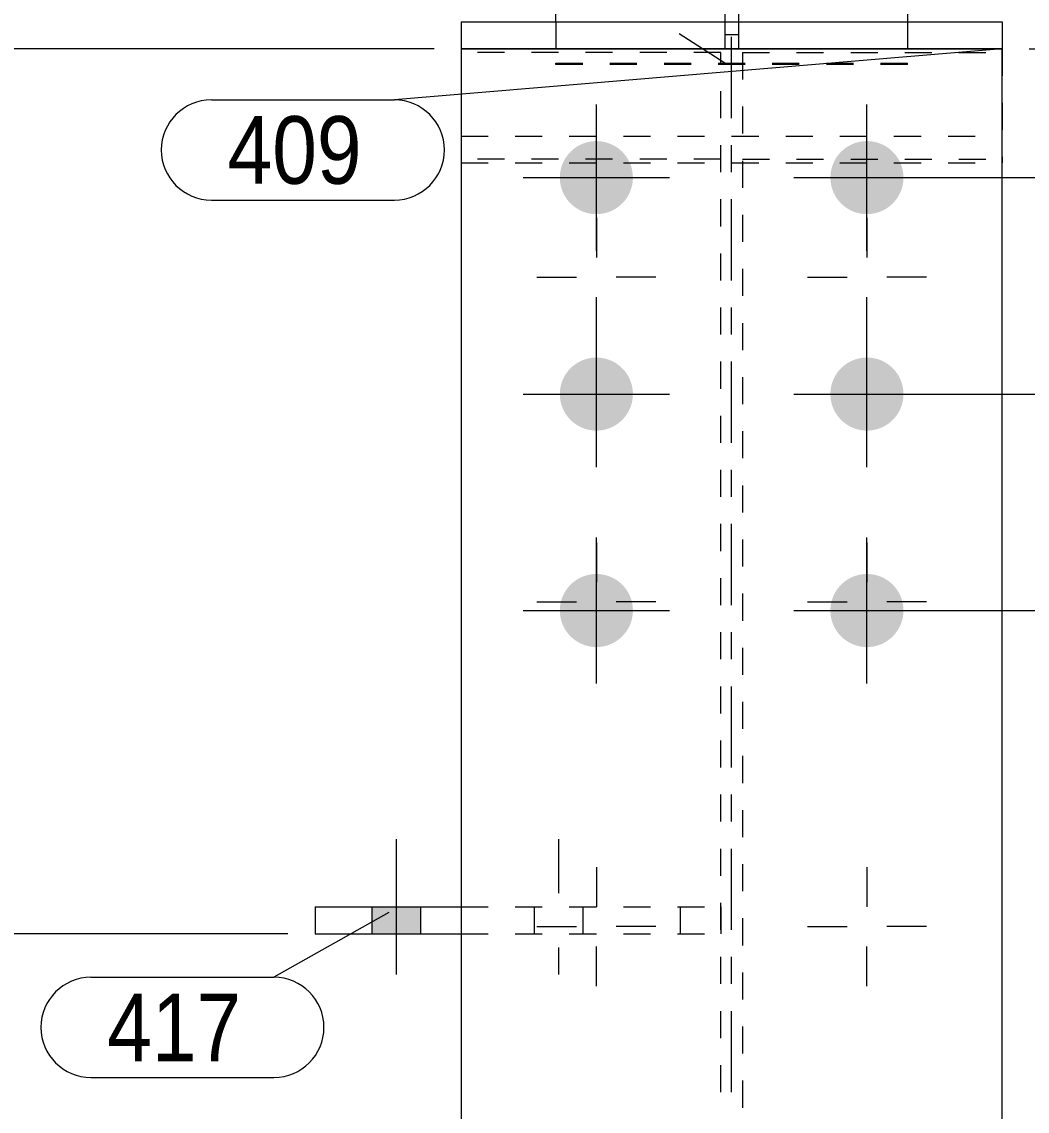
# Model space of a CAD drawing. Header units: millimetres. Extents: x 2 to 579, y 1 to 405.
# Drawn here: x 55.38 to 92.54, y 273.99 to 314.26 of the extents above; entities that cross this region are included whole.
import ezdxf

# ---------------------------------------------------------------- set-up
doc = ezdxf.new("R2010")
doc.units = ezdxf.units.MM
for name, pattern in [('XKITLINE00', [0]), ('XKITLINE01', [4, 1, -1, 1, -1]), ('XKITLINE02', [4, 2, -2]), ('XKITLINE03', [6, 3, -1, 1, -1])]:
    doc.linetypes.add(name, pattern=pattern)
for name, color, linetype, lineweight in [('Bolt', 3, 'Continuous', 0), ('Dimensions', 7, 'Continuous', 0), ('Part', 2, 'Continuous', 0), ('PartMark', 7, 'Continuous', 0)]:
    doc.layers.add(name, color=color, linetype=linetype, lineweight=lineweight)
doc.styles.add('ARIAL', font='ARIAL.TTF')

# ---------------------------------------------------------------- blocks, each defined once
blk = doc.blocks.new('*A17')
at = {"layer": 'Bolt', "color": 3, "linetype": 'XKITLINE00', "lineweight": 0}
for p, q in [((76.615, 307.016), (76.615, 305.551)), ((86.615, 307.016), (86.615, 305.551)), ((74.415, 304.816), (75.88, 304.816)), ((78.815, 304.816), (77.35, 304.816)), ((84.415, 304.816), (85.88, 304.816)), ((88.815, 304.816), (87.35, 304.816)), ((76.615, 302.616), (76.615, 304.081)), ((86.615, 302.616), (86.615, 304.081)), ((76.615, 295.016), (76.615, 293.551)), ((86.615, 295.016), (86.615, 293.551)), ((74.415, 292.816), (75.88, 292.816)), ((78.815, 292.816), (77.35, 292.816)), ((84.415, 292.816), (85.88, 292.816)), ((88.815, 292.816), (87.35, 292.816)), ((76.615, 290.616), (76.615, 292.081)), ((86.615, 290.616), (86.615, 292.081)), ((76.615, 283.016), (76.615, 281.551)), ((86.615, 283.016), (86.615, 281.551)), ((74.415, 280.816), (75.88, 280.816)), ((78.815, 280.816), (77.35, 280.816)), ((84.415, 280.816), (85.88, 280.816)), ((88.815, 280.816), (87.35, 280.816)), ((76.615, 278.616), (76.615, 280.081)), ((86.615, 278.616), (86.615, 280.081))]:
    blk.add_line(p, q, dxfattribs=at)
blk = doc.blocks.new('*A18')
at = {"layer": 'Bolt'}
for points in [[(75.265, 308.532), (75.267, 308.565), (75.269, 308.598), (75.271, 308.631), (75.275, 308.664), (75.28, 308.697), (75.285, 308.73), (75.291, 308.762), (75.298, 308.795), (75.305, 308.827), (75.314, 308.859), (75.323, 308.891), (75.333, 308.923), (75.344, 308.954), (75.355, 308.985), (75.368, 309.016), (75.381, 309.046), (75.395, 309.076), (75.409, 309.106), (75.424, 309.136), (75.44, 309.165), (75.457, 309.193), (75.474, 309.221), (75.492, 309.249), (75.511, 309.276), (75.531, 309.303), (75.551, 309.33), (75.571, 309.356), (75.593, 309.381), (75.615, 309.406), (75.637, 309.43), (75.66, 309.454), (75.684, 309.477), (75.708, 309.499), (75.733, 309.521), (75.759, 309.543), (75.784, 309.563), (75.811, 309.583), (75.838, 309.603), (75.865, 309.622), (75.893, 309.64), (75.921, 309.657), (75.95, 309.674), (75.979, 309.69), (76.008, 309.705), (76.038, 309.72), (76.068, 309.733), (76.098, 309.746), (76.129, 309.759), (76.16, 309.77), (76.191, 309.781), (76.223, 309.791), (76.255, 309.8), (76.287, 309.809), (76.319, 309.816), (76.352, 309.823), (76.384, 309.829), (76.417, 309.835), (76.45, 309.839), (76.483, 309.843), (76.516, 309.845), (76.549, 309.847), (76.582, 309.849), (76.615, 309.849), (76.648, 309.849), (76.681, 309.847), (76.714, 309.845), (76.747, 309.843), (76.78, 309.839), (76.813, 309.835), (76.846, 309.829), (76.878, 309.823), (76.911, 309.816), (76.943, 309.809), (76.975, 309.8), (77.007, 309.791), (77.038, 309.781), (77.07, 309.77), (77.101, 309.759), (77.132, 309.746), (77.162, 309.733), (77.192, 309.72), (77.222, 309.705), (77.251, 309.69), (77.28, 309.674), (77.309, 309.657), (77.337, 309.64), (77.365, 309.622), (77.392, 309.603), (77.419, 309.583), (77.446, 309.563), (77.471, 309.543), (77.497, 309.521), (77.522, 309.499), (77.546, 309.477), (77.57, 309.454), (77.593, 309.43), (77.615, 309.406), (77.637, 309.381), (77.659, 309.356), (77.679, 309.33), (77.699, 309.303), (77.719, 309.276), (77.737, 309.249), (77.756, 309.221), (77.773, 309.193), (77.79, 309.165), (77.806, 309.136), (77.821, 309.106), (77.835, 309.076), (77.849, 309.046), (77.862, 309.016), (77.875, 308.985), (77.886, 308.954), (77.897, 308.923), (77.907, 308.891), (77.916, 308.859), (77.925, 308.827), (77.932, 308.795), (77.939, 308.762), (77.945, 308.73), (77.95, 308.697), (77.955, 308.664), (77.958, 308.631), (77.961, 308.598), (77.963, 308.565), (77.965, 308.532), (77.965, 308.499), (77.965, 308.466), (77.963, 308.433), (77.961, 308.4), (77.958, 308.367), (77.955, 308.334), (77.95, 308.301), (77.945, 308.268), (77.939, 308.236), (77.932, 308.203), (77.925, 308.171), (77.916, 308.139), (77.907, 308.107), (77.897, 308.076), (77.886, 308.044), (77.875, 308.013), (77.862, 307.982), (77.849, 307.952), (77.835, 307.922), (77.821, 307.892), (77.806, 307.863), (77.79, 307.834), (77.773, 307.805), (77.756, 307.777), (77.737, 307.749), (77.719, 307.722), (77.699, 307.695), (77.679, 307.669), (77.659, 307.643), (77.637, 307.617), (77.615, 307.593), (77.593, 307.568), (77.57, 307.545), (77.546, 307.521), (77.522, 307.499), (77.497, 307.477), (77.471, 307.456), (77.446, 307.435), (77.419, 307.415), (77.392, 307.395), (77.365, 307.377), (77.337, 307.359), (77.309, 307.341), (77.28, 307.325), (77.251, 307.309), (77.222, 307.293), (77.192, 307.279), (77.162, 307.265), (77.132, 307.252), (77.101, 307.24), (77.07, 307.228), (77.038, 307.217), (77.007, 307.207), (76.975, 307.198), (76.943, 307.19), (76.911, 307.182), (76.878, 307.175), (76.846, 307.169), (76.813, 307.164), (76.78, 307.159), (76.747, 307.156), (76.714, 307.153), (76.681, 307.151), (76.648, 307.15), (76.615, 307.149), (76.582, 307.15), (76.549, 307.151), (76.516, 307.153), (76.483, 307.156), (76.45, 307.159), (76.417, 307.164), (76.384, 307.169), (76.352, 307.175), (76.319, 307.182), (76.287, 307.19), (76.255, 307.198), (76.223, 307.207), (76.191, 307.217), (76.16, 307.228), (76.129, 307.24), (76.098, 307.252), (76.068, 307.265), (76.038, 307.279), (76.008, 307.293), (75.979, 307.309), (75.95, 307.325), (75.921, 307.341), (75.893, 307.359), (75.865, 307.377), (75.838, 307.395), (75.811, 307.415), (75.784, 307.435), (75.759, 307.456), (75.733, 307.477), (75.708, 307.499), (75.684, 307.521), (75.66, 307.545), (75.637, 307.568), (75.615, 307.593), (75.593, 307.617), (75.571, 307.643), (75.551, 307.669), (75.531, 307.695), (75.511, 307.722), (75.492, 307.749), (75.474, 307.777), (75.457, 307.805), (75.44, 307.834), (75.424, 307.863), (75.409, 307.892), (75.395, 307.922), (75.381, 307.952), (75.368, 307.982), (75.355, 308.013), (75.344, 308.044), (75.333, 308.076), (75.323, 308.107), (75.314, 308.139), (75.305, 308.171), (75.298, 308.203), (75.291, 308.236), (75.285, 308.268), (75.28, 308.301), (75.275, 308.334), (75.271, 308.367), (75.269, 308.4), (75.267, 308.433), (75.265, 308.466), (75.265, 308.499)], [(85.265, 308.532), (85.267, 308.565), (85.269, 308.598), (85.271, 308.631), (85.275, 308.664), (85.28, 308.697), (85.285, 308.73), (85.291, 308.762), (85.298, 308.795), (85.305, 308.827), (85.314, 308.859), (85.323, 308.891), (85.333, 308.923), (85.344, 308.954), (85.355, 308.985), (85.368, 309.016), (85.381, 309.046), (85.395, 309.076), (85.409, 309.106), (85.424, 309.136), (85.44, 309.165), (85.457, 309.193), (85.474, 309.221), (85.492, 309.249), (85.511, 309.276), (85.531, 309.303), (85.551, 309.33), (85.571, 309.356), (85.593, 309.381), (85.615, 309.406), (85.637, 309.43), (85.66, 309.454), (85.684, 309.477), (85.708, 309.499), (85.733, 309.521), (85.759, 309.543), (85.784, 309.563), (85.811, 309.583), (85.838, 309.603), (85.865, 309.622), (85.893, 309.64), (85.921, 309.657), (85.95, 309.674), (85.979, 309.69), (86.008, 309.705), (86.038, 309.72), (86.068, 309.733), (86.098, 309.746), (86.129, 309.759), (86.16, 309.77), (86.191, 309.781), (86.223, 309.791), (86.255, 309.8), (86.287, 309.809), (86.319, 309.816), (86.352, 309.823), (86.384, 309.829), (86.417, 309.835), (86.45, 309.839), (86.483, 309.843), (86.516, 309.845), (86.549, 309.847), (86.582, 309.849), (86.615, 309.849), (86.648, 309.849), (86.681, 309.847), (86.714, 309.845), (86.747, 309.843), (86.78, 309.839), (86.813, 309.835), (86.846, 309.829), (86.878, 309.823), (86.911, 309.816), (86.943, 309.809), (86.975, 309.8), (87.007, 309.791), (87.038, 309.781), (87.07, 309.77), (87.101, 309.759), (87.132, 309.746), (87.162, 309.733), (87.192, 309.72), (87.222, 309.705), (87.251, 309.69), (87.28, 309.674), (87.309, 309.657), (87.337, 309.64), (87.365, 309.622), (87.392, 309.603), (87.419, 309.583), (87.446, 309.563), (87.471, 309.543), (87.497, 309.521), (87.522, 309.499), (87.546, 309.477), (87.57, 309.454), (87.593, 309.43), (87.615, 309.406), (87.637, 309.381), (87.659, 309.356), (87.679, 309.33), (87.699, 309.303), (87.719, 309.276), (87.737, 309.249), (87.756, 309.221), (87.773, 309.193), (87.79, 309.165), (87.806, 309.136), (87.821, 309.106), (87.835, 309.076), (87.849, 309.046), (87.862, 309.016), (87.875, 308.985), (87.886, 308.954), (87.897, 308.923), (87.907, 308.891), (87.916, 308.859), (87.925, 308.827), (87.932, 308.795), (87.939, 308.762), (87.945, 308.73), (87.95, 308.697), (87.955, 308.664), (87.958, 308.631), (87.961, 308.598), (87.963, 308.565), (87.965, 308.532), (87.965, 308.499), (87.965, 308.466), (87.963, 308.433), (87.961, 308.4), (87.958, 308.367), (87.955, 308.334), (87.95, 308.301), (87.945, 308.268), (87.939, 308.236), (87.932, 308.203), (87.925, 308.171), (87.916, 308.139), (87.907, 308.107), (87.897, 308.076), (87.886, 308.044), (87.875, 308.013), (87.862, 307.982), (87.849, 307.952), (87.835, 307.922), (87.821, 307.892), (87.806, 307.863), (87.79, 307.834), (87.773, 307.805), (87.756, 307.777), (87.737, 307.749), (87.719, 307.722), (87.699, 307.695), (87.679, 307.669), (87.659, 307.643), (87.637, 307.617), (87.615, 307.593), (87.593, 307.568), (87.57, 307.545), (87.546, 307.521), (87.522, 307.499), (87.497, 307.477), (87.471, 307.456), (87.446, 307.435), (87.419, 307.415), (87.392, 307.395), (87.365, 307.377), (87.337, 307.359), (87.309, 307.341), (87.28, 307.325), (87.251, 307.309), (87.222, 307.293), (87.192, 307.279), (87.162, 307.265), (87.132, 307.252), (87.101, 307.24), (87.07, 307.228), (87.038, 307.217), (87.007, 307.207), (86.975, 307.198), (86.943, 307.19), (86.911, 307.182), (86.878, 307.175), (86.846, 307.169), (86.813, 307.164), (86.78, 307.159), (86.747, 307.156), (86.714, 307.153), (86.681, 307.151), (86.648, 307.15), (86.615, 307.149), (86.582, 307.15), (86.549, 307.151), (86.516, 307.153), (86.483, 307.156), (86.45, 307.159), (86.417, 307.164), (86.384, 307.169), (86.352, 307.175), (86.319, 307.182), (86.287, 307.19), (86.255, 307.198), (86.223, 307.207), (86.191, 307.217), (86.16, 307.228), (86.129, 307.24), (86.098, 307.252), (86.068, 307.265), (86.038, 307.279), (86.008, 307.293), (85.979, 307.309), (85.95, 307.325), (85.921, 307.341), (85.893, 307.359), (85.865, 307.377), (85.838, 307.395), (85.811, 307.415), (85.784, 307.435), (85.759, 307.456), (85.733, 307.477), (85.708, 307.499), (85.684, 307.521), (85.66, 307.545), (85.637, 307.568), (85.615, 307.593), (85.593, 307.617), (85.571, 307.643), (85.551, 307.669), (85.531, 307.695), (85.511, 307.722), (85.492, 307.749), (85.474, 307.777), (85.457, 307.805), (85.44, 307.834), (85.424, 307.863), (85.409, 307.892), (85.395, 307.922), (85.381, 307.952), (85.368, 307.982), (85.355, 308.013), (85.344, 308.044), (85.333, 308.076), (85.323, 308.107), (85.314, 308.139), (85.305, 308.171), (85.298, 308.203), (85.291, 308.236), (85.285, 308.268), (85.28, 308.301), (85.275, 308.334), (85.271, 308.367), (85.269, 308.4), (85.267, 308.433), (85.265, 308.466), (85.265, 308.499)], [(75.265, 300.532), (75.267, 300.565), (75.269, 300.598), (75.271, 300.631), (75.275, 300.664), (75.28, 300.697), (75.285, 300.73), (75.291, 300.762), (75.298, 300.795), (75.305, 300.827), (75.314, 300.859), (75.323, 300.891), (75.333, 300.923), (75.344, 300.954), (75.355, 300.985), (75.368, 301.016), (75.381, 301.046), (75.395, 301.076), (75.409, 301.106), (75.424, 301.136), (75.44, 301.165), (75.457, 301.193), (75.474, 301.221), (75.492, 301.249), (75.511, 301.276), (75.531, 301.303), (75.551, 301.33), (75.571, 301.356), (75.593, 301.381), (75.615, 301.406), (75.637, 301.43), (75.66, 301.454), (75.684, 301.477), (75.708, 301.499), (75.733, 301.521), (75.759, 301.543), (75.784, 301.563), (75.811, 301.583), (75.838, 301.603), (75.865, 301.622), (75.893, 301.64), (75.921, 301.657), (75.95, 301.674), (75.979, 301.69), (76.008, 301.705), (76.038, 301.72), (76.068, 301.733), (76.098, 301.746), (76.129, 301.759), (76.16, 301.77), (76.191, 301.781), (76.223, 301.791), (76.255, 301.8), (76.287, 301.809), (76.319, 301.816), (76.352, 301.823), (76.384, 301.829), (76.417, 301.835), (76.45, 301.839), (76.483, 301.843), (76.516, 301.845), (76.549, 301.847), (76.582, 301.849), (76.615, 301.849), (76.648, 301.849), (76.681, 301.847), (76.714, 301.845), (76.747, 301.843), (76.78, 301.839), (76.813, 301.835), (76.846, 301.829), (76.878, 301.823), (76.911, 301.816), (76.943, 301.809), (76.975, 301.8), (77.007, 301.791), (77.038, 301.781), (77.07, 301.77), (77.101, 301.759), (77.132, 301.746), (77.162, 301.733), (77.192, 301.72), (77.222, 301.705), (77.251, 301.69), (77.28, 301.674), (77.309, 301.657), (77.337, 301.64), (77.365, 301.622), (77.392, 301.603), (77.419, 301.583), (77.446, 301.563), (77.471, 301.543), (77.497, 301.521), (77.522, 301.499), (77.546, 301.477), (77.57, 301.454), (77.593, 301.43), (77.615, 301.406), (77.637, 301.381), (77.659, 301.356), (77.679, 301.33), (77.699, 301.303), (77.719, 301.276), (77.737, 301.249), (77.756, 301.221), (77.773, 301.193), (77.79, 301.165), (77.806, 301.136), (77.821, 301.106), (77.835, 301.076), (77.849, 301.046), (77.862, 301.016), (77.875, 300.985), (77.886, 300.954), (77.897, 300.923), (77.907, 300.891), (77.916, 300.859), (77.925, 300.827), (77.932, 300.795), (77.939, 300.762), (77.945, 300.73), (77.95, 300.697), (77.955, 300.664), (77.958, 300.631), (77.961, 300.598), (77.963, 300.565), (77.965, 300.532), (77.965, 300.499), (77.965, 300.466), (77.963, 300.433), (77.961, 300.4), (77.958, 300.367), (77.955, 300.334), (77.95, 300.301), (77.945, 300.268), (77.939, 300.236), (77.932, 300.203), (77.925, 300.171), (77.916, 300.139), (77.907, 300.107), (77.897, 300.076), (77.886, 300.044), (77.875, 300.013), (77.862, 299.982), (77.849, 299.952), (77.835, 299.922), (77.821, 299.892), (77.806, 299.863), (77.79, 299.834), (77.773, 299.805), (77.756, 299.777), (77.737, 299.749), (77.719, 299.722), (77.699, 299.695), (77.679, 299.669), (77.659, 299.643), (77.637, 299.617), (77.615, 299.593), (77.593, 299.568), (77.57, 299.545), (77.546, 299.521), (77.522, 299.499), (77.497, 299.477), (77.471, 299.456), (77.446, 299.435), (77.419, 299.415), (77.392, 299.395), (77.365, 299.377), (77.337, 299.359), (77.309, 299.341), (77.28, 299.325), (77.251, 299.309), (77.222, 299.293), (77.192, 299.279), (77.162, 299.265), (77.132, 299.252), (77.101, 299.24), (77.07, 299.228), (77.038, 299.217), (77.007, 299.207), (76.975, 299.198), (76.943, 299.19), (76.911, 299.182), (76.878, 299.175), (76.846, 299.169), (76.813, 299.164), (76.78, 299.159), (76.747, 299.156), (76.714, 299.153), (76.681, 299.151), (76.648, 299.15), (76.615, 299.149), (76.582, 299.15), (76.549, 299.151), (76.516, 299.153), (76.483, 299.156), (76.45, 299.159), (76.417, 299.164), (76.384, 299.169), (76.352, 299.175), (76.319, 299.182), (76.287, 299.19), (76.255, 299.198), (76.223, 299.207), (76.191, 299.217), (76.16, 299.228), (76.129, 299.24), (76.098, 299.252), (76.068, 299.265), (76.038, 299.279), (76.008, 299.293), (75.979, 299.309), (75.95, 299.325), (75.921, 299.341), (75.893, 299.359), (75.865, 299.377), (75.838, 299.395), (75.811, 299.415), (75.784, 299.435), (75.759, 299.456), (75.733, 299.477), (75.708, 299.499), (75.684, 299.521), (75.66, 299.545), (75.637, 299.568), (75.615, 299.593), (75.593, 299.617), (75.571, 299.643), (75.551, 299.669), (75.531, 299.695), (75.511, 299.722), (75.492, 299.749), (75.474, 299.777), (75.457, 299.805), (75.44, 299.834), (75.424, 299.863), (75.409, 299.892), (75.395, 299.922), (75.381, 299.952), (75.368, 299.982), (75.355, 300.013), (75.344, 300.044), (75.333, 300.076), (75.323, 300.107), (75.314, 300.139), (75.305, 300.171), (75.298, 300.203), (75.291, 300.236), (75.285, 300.268), (75.28, 300.301), (75.275, 300.334), (75.271, 300.367), (75.269, 300.4), (75.267, 300.433), (75.265, 300.466), (75.265, 300.499)], [(85.265, 300.532), (85.267, 300.565), (85.269, 300.598), (85.271, 300.631), (85.275, 300.664), (85.28, 300.697), (85.285, 300.73), (85.291, 300.762), (85.298, 300.795), (85.305, 300.827), (85.314, 300.859), (85.323, 300.891), (85.333, 300.923), (85.344, 300.954), (85.355, 300.985), (85.368, 301.016), (85.381, 301.046), (85.395, 301.076), (85.409, 301.106), (85.424, 301.136), (85.44, 301.165), (85.457, 301.193), (85.474, 301.221), (85.492, 301.249), (85.511, 301.276), (85.531, 301.303), (85.551, 301.33), (85.571, 301.356), (85.593, 301.381), (85.615, 301.406), (85.637, 301.43), (85.66, 301.454), (85.684, 301.477), (85.708, 301.499), (85.733, 301.521), (85.759, 301.543), (85.784, 301.563), (85.811, 301.583), (85.838, 301.603), (85.865, 301.622), (85.893, 301.64), (85.921, 301.657), (85.95, 301.674), (85.979, 301.69), (86.008, 301.705), (86.038, 301.72), (86.068, 301.733), (86.098, 301.746), (86.129, 301.759), (86.16, 301.77), (86.191, 301.781), (86.223, 301.791), (86.255, 301.8), (86.287, 301.809), (86.319, 301.816), (86.352, 301.823), (86.384, 301.829), (86.417, 301.835), (86.45, 301.839), (86.483, 301.843), (86.516, 301.845), (86.549, 301.847), (86.582, 301.849), (86.615, 301.849), (86.648, 301.849), (86.681, 301.847), (86.714, 301.845), (86.747, 301.843), (86.78, 301.839), (86.813, 301.835), (86.846, 301.829), (86.878, 301.823), (86.911, 301.816), (86.943, 301.809), (86.975, 301.8), (87.007, 301.791), (87.038, 301.781), (87.07, 301.77), (87.101, 301.759), (87.132, 301.746), (87.162, 301.733), (87.192, 301.72), (87.222, 301.705), (87.251, 301.69), (87.28, 301.674), (87.309, 301.657), (87.337, 301.64), (87.365, 301.622), (87.392, 301.603), (87.419, 301.583), (87.446, 301.563), (87.471, 301.543), (87.497, 301.521), (87.522, 301.499), (87.546, 301.477), (87.57, 301.454), (87.593, 301.43), (87.615, 301.406), (87.637, 301.381), (87.659, 301.356), (87.679, 301.33), (87.699, 301.303), (87.719, 301.276), (87.737, 301.249), (87.756, 301.221), (87.773, 301.193), (87.79, 301.165), (87.806, 301.136), (87.821, 301.106), (87.835, 301.076), (87.849, 301.046), (87.862, 301.016), (87.875, 300.985), (87.886, 300.954), (87.897, 300.923), (87.907, 300.891), (87.916, 300.859), (87.925, 300.827), (87.932, 300.795), (87.939, 300.762), (87.945, 300.73), (87.95, 300.697), (87.955, 300.664), (87.958, 300.631), (87.961, 300.598), (87.963, 300.565), (87.965, 300.532), (87.965, 300.499), (87.965, 300.466), (87.963, 300.433), (87.961, 300.4), (87.958, 300.367), (87.955, 300.334), (87.95, 300.301), (87.945, 300.268), (87.939, 300.236), (87.932, 300.203), (87.925, 300.171), (87.916, 300.139), (87.907, 300.107), (87.897, 300.076), (87.886, 300.044), (87.875, 300.013), (87.862, 299.982), (87.849, 299.952), (87.835, 299.922), (87.821, 299.892), (87.806, 299.863), (87.79, 299.834), (87.773, 299.805), (87.756, 299.777), (87.737, 299.749), (87.719, 299.722), (87.699, 299.695), (87.679, 299.669), (87.659, 299.643), (87.637, 299.617), (87.615, 299.593), (87.593, 299.568), (87.57, 299.545), (87.546, 299.521), (87.522, 299.499), (87.497, 299.477), (87.471, 299.456), (87.446, 299.435), (87.419, 299.415), (87.392, 299.395), (87.365, 299.377), (87.337, 299.359), (87.309, 299.341), (87.28, 299.325), (87.251, 299.309), (87.222, 299.293), (87.192, 299.279), (87.162, 299.265), (87.132, 299.252), (87.101, 299.24), (87.07, 299.228), (87.038, 299.217), (87.007, 299.207), (86.975, 299.198), (86.943, 299.19), (86.911, 299.182), (86.878, 299.175), (86.846, 299.169), (86.813, 299.164), (86.78, 299.159), (86.747, 299.156), (86.714, 299.153), (86.681, 299.151), (86.648, 299.15), (86.615, 299.149), (86.582, 299.15), (86.549, 299.151), (86.516, 299.153), (86.483, 299.156), (86.45, 299.159), (86.417, 299.164), (86.384, 299.169), (86.352, 299.175), (86.319, 299.182), (86.287, 299.19), (86.255, 299.198), (86.223, 299.207), (86.191, 299.217), (86.16, 299.228), (86.129, 299.24), (86.098, 299.252), (86.068, 299.265), (86.038, 299.279), (86.008, 299.293), (85.979, 299.309), (85.95, 299.325), (85.921, 299.341), (85.893, 299.359), (85.865, 299.377), (85.838, 299.395), (85.811, 299.415), (85.784, 299.435), (85.759, 299.456), (85.733, 299.477), (85.708, 299.499), (85.684, 299.521), (85.66, 299.545), (85.637, 299.568), (85.615, 299.593), (85.593, 299.617), (85.571, 299.643), (85.551, 299.669), (85.531, 299.695), (85.511, 299.722), (85.492, 299.749), (85.474, 299.777), (85.457, 299.805), (85.44, 299.834), (85.424, 299.863), (85.409, 299.892), (85.395, 299.922), (85.381, 299.952), (85.368, 299.982), (85.355, 300.013), (85.344, 300.044), (85.333, 300.076), (85.323, 300.107), (85.314, 300.139), (85.305, 300.171), (85.298, 300.203), (85.291, 300.236), (85.285, 300.268), (85.28, 300.301), (85.275, 300.334), (85.271, 300.367), (85.269, 300.4), (85.267, 300.433), (85.265, 300.466), (85.265, 300.499)], [(75.265, 292.532), (75.267, 292.565), (75.269, 292.598), (75.271, 292.631), (75.275, 292.664), (75.28, 292.697), (75.285, 292.73), (75.291, 292.762), (75.298, 292.795), (75.305, 292.827), (75.314, 292.859), (75.323, 292.891), (75.333, 292.923), (75.344, 292.954), (75.355, 292.985), (75.368, 293.016), (75.381, 293.046), (75.395, 293.076), (75.409, 293.106), (75.424, 293.136), (75.44, 293.165), (75.457, 293.193), (75.474, 293.221), (75.492, 293.249), (75.511, 293.276), (75.531, 293.303), (75.551, 293.33), (75.571, 293.356), (75.593, 293.381), (75.615, 293.406), (75.637, 293.43), (75.66, 293.454), (75.684, 293.477), (75.708, 293.499), (75.733, 293.521), (75.759, 293.543), (75.784, 293.563), (75.811, 293.583), (75.838, 293.603), (75.865, 293.622), (75.893, 293.64), (75.921, 293.657), (75.95, 293.674), (75.979, 293.69), (76.008, 293.705), (76.038, 293.72), (76.068, 293.733), (76.098, 293.746), (76.129, 293.759), (76.16, 293.77), (76.191, 293.781), (76.223, 293.791), (76.255, 293.8), (76.287, 293.809), (76.319, 293.816), (76.352, 293.823), (76.384, 293.829), (76.417, 293.835), (76.45, 293.839), (76.483, 293.843), (76.516, 293.845), (76.549, 293.847), (76.582, 293.849), (76.615, 293.849), (76.648, 293.849), (76.681, 293.847), (76.714, 293.845), (76.747, 293.843), (76.78, 293.839), (76.813, 293.835), (76.846, 293.829), (76.878, 293.823), (76.911, 293.816), (76.943, 293.809), (76.975, 293.8), (77.007, 293.791), (77.038, 293.781), (77.07, 293.77), (77.101, 293.759), (77.132, 293.746), (77.162, 293.733), (77.192, 293.72), (77.222, 293.705), (77.251, 293.69), (77.28, 293.674), (77.309, 293.657), (77.337, 293.64), (77.365, 293.622), (77.392, 293.603), (77.419, 293.583), (77.446, 293.563), (77.471, 293.543), (77.497, 293.521), (77.522, 293.499), (77.546, 293.477), (77.57, 293.454), (77.593, 293.43), (77.615, 293.406), (77.637, 293.381), (77.659, 293.356), (77.679, 293.33), (77.699, 293.303), (77.719, 293.276), (77.737, 293.249), (77.756, 293.221), (77.773, 293.193), (77.79, 293.165), (77.806, 293.136), (77.821, 293.106), (77.835, 293.076), (77.849, 293.046), (77.862, 293.016), (77.875, 292.985), (77.886, 292.954), (77.897, 292.923), (77.907, 292.891), (77.916, 292.859), (77.925, 292.827), (77.932, 292.795), (77.939, 292.762), (77.945, 292.73), (77.95, 292.697), (77.955, 292.664), (77.958, 292.631), (77.961, 292.598), (77.963, 292.565), (77.965, 292.532), (77.965, 292.499), (77.965, 292.466), (77.963, 292.433), (77.961, 292.4), (77.958, 292.367), (77.955, 292.334), (77.95, 292.301), (77.945, 292.268), (77.939, 292.236), (77.932, 292.203), (77.925, 292.171), (77.916, 292.139), (77.907, 292.107), (77.897, 292.076), (77.886, 292.044), (77.875, 292.013), (77.862, 291.982), (77.849, 291.952), (77.835, 291.922), (77.821, 291.892), (77.806, 291.863), (77.79, 291.834), (77.773, 291.805), (77.756, 291.777), (77.737, 291.749), (77.719, 291.722), (77.699, 291.695), (77.679, 291.669), (77.659, 291.643), (77.637, 291.617), (77.615, 291.593), (77.593, 291.568), (77.57, 291.545), (77.546, 291.521), (77.522, 291.499), (77.497, 291.477), (77.471, 291.456), (77.446, 291.435), (77.419, 291.415), (77.392, 291.395), (77.365, 291.377), (77.337, 291.359), (77.309, 291.341), (77.28, 291.325), (77.251, 291.309), (77.222, 291.293), (77.192, 291.279), (77.162, 291.265), (77.132, 291.252), (77.101, 291.24), (77.07, 291.228), (77.038, 291.217), (77.007, 291.207), (76.975, 291.198), (76.943, 291.19), (76.911, 291.182), (76.878, 291.175), (76.846, 291.169), (76.813, 291.164), (76.78, 291.159), (76.747, 291.156), (76.714, 291.153), (76.681, 291.151), (76.648, 291.15), (76.615, 291.149), (76.582, 291.15), (76.549, 291.151), (76.516, 291.153), (76.483, 291.156), (76.45, 291.159), (76.417, 291.164), (76.384, 291.169), (76.352, 291.175), (76.319, 291.182), (76.287, 291.19), (76.255, 291.198), (76.223, 291.207), (76.191, 291.217), (76.16, 291.228), (76.129, 291.24), (76.098, 291.252), (76.068, 291.265), (76.038, 291.279), (76.008, 291.293), (75.979, 291.309), (75.95, 291.325), (75.921, 291.341), (75.893, 291.359), (75.865, 291.377), (75.838, 291.395), (75.811, 291.415), (75.784, 291.435), (75.759, 291.456), (75.733, 291.477), (75.708, 291.499), (75.684, 291.521), (75.66, 291.545), (75.637, 291.568), (75.615, 291.593), (75.593, 291.617), (75.571, 291.643), (75.551, 291.669), (75.531, 291.695), (75.511, 291.722), (75.492, 291.749), (75.474, 291.777), (75.457, 291.805), (75.44, 291.834), (75.424, 291.863), (75.409, 291.892), (75.395, 291.922), (75.381, 291.952), (75.368, 291.982), (75.355, 292.013), (75.344, 292.044), (75.333, 292.076), (75.323, 292.107), (75.314, 292.139), (75.305, 292.171), (75.298, 292.203), (75.291, 292.236), (75.285, 292.268), (75.28, 292.301), (75.275, 292.334), (75.271, 292.367), (75.269, 292.4), (75.267, 292.433), (75.265, 292.466), (75.265, 292.499)], [(85.265, 292.532), (85.267, 292.565), (85.269, 292.598), (85.271, 292.631), (85.275, 292.664), (85.28, 292.697), (85.285, 292.73), (85.291, 292.762), (85.298, 292.795), (85.305, 292.827), (85.314, 292.859), (85.323, 292.891), (85.333, 292.923), (85.344, 292.954), (85.355, 292.985), (85.368, 293.016), (85.381, 293.046), (85.395, 293.076), (85.409, 293.106), (85.424, 293.136), (85.44, 293.165), (85.457, 293.193), (85.474, 293.221), (85.492, 293.249), (85.511, 293.276), (85.531, 293.303), (85.551, 293.33), (85.571, 293.356), (85.593, 293.381), (85.615, 293.406), (85.637, 293.43), (85.66, 293.454), (85.684, 293.477), (85.708, 293.499), (85.733, 293.521), (85.759, 293.543), (85.784, 293.563), (85.811, 293.583), (85.838, 293.603), (85.865, 293.622), (85.893, 293.64), (85.921, 293.657), (85.95, 293.674), (85.979, 293.69), (86.008, 293.705), (86.038, 293.72), (86.068, 293.733), (86.098, 293.746), (86.129, 293.759), (86.16, 293.77), (86.191, 293.781), (86.223, 293.791), (86.255, 293.8), (86.287, 293.809), (86.319, 293.816), (86.352, 293.823), (86.384, 293.829), (86.417, 293.835), (86.45, 293.839), (86.483, 293.843), (86.516, 293.845), (86.549, 293.847), (86.582, 293.849), (86.615, 293.849), (86.648, 293.849), (86.681, 293.847), (86.714, 293.845), (86.747, 293.843), (86.78, 293.839), (86.813, 293.835), (86.846, 293.829), (86.878, 293.823), (86.911, 293.816), (86.943, 293.809), (86.975, 293.8), (87.007, 293.791), (87.038, 293.781), (87.07, 293.77), (87.101, 293.759), (87.132, 293.746), (87.162, 293.733), (87.192, 293.72), (87.222, 293.705), (87.251, 293.69), (87.28, 293.674), (87.309, 293.657), (87.337, 293.64), (87.365, 293.622), (87.392, 293.603), (87.419, 293.583), (87.446, 293.563), (87.471, 293.543), (87.497, 293.521), (87.522, 293.499), (87.546, 293.477), (87.57, 293.454), (87.593, 293.43), (87.615, 293.406), (87.637, 293.381), (87.659, 293.356), (87.679, 293.33), (87.699, 293.303), (87.719, 293.276), (87.737, 293.249), (87.756, 293.221), (87.773, 293.193), (87.79, 293.165), (87.806, 293.136), (87.821, 293.106), (87.835, 293.076), (87.849, 293.046), (87.862, 293.016), (87.875, 292.985), (87.886, 292.954), (87.897, 292.923), (87.907, 292.891), (87.916, 292.859), (87.925, 292.827), (87.932, 292.795), (87.939, 292.762), (87.945, 292.73), (87.95, 292.697), (87.955, 292.664), (87.958, 292.631), (87.961, 292.598), (87.963, 292.565), (87.965, 292.532), (87.965, 292.499), (87.965, 292.466), (87.963, 292.433), (87.961, 292.4), (87.958, 292.367), (87.955, 292.334), (87.95, 292.301), (87.945, 292.268), (87.939, 292.236), (87.932, 292.203), (87.925, 292.171), (87.916, 292.139), (87.907, 292.107), (87.897, 292.076), (87.886, 292.044), (87.875, 292.013), (87.862, 291.982), (87.849, 291.952), (87.835, 291.922), (87.821, 291.892), (87.806, 291.863), (87.79, 291.834), (87.773, 291.805), (87.756, 291.777), (87.737, 291.749), (87.719, 291.722), (87.699, 291.695), (87.679, 291.669), (87.659, 291.643), (87.637, 291.617), (87.615, 291.593), (87.593, 291.568), (87.57, 291.545), (87.546, 291.521), (87.522, 291.499), (87.497, 291.477), (87.471, 291.456), (87.446, 291.435), (87.419, 291.415), (87.392, 291.395), (87.365, 291.377), (87.337, 291.359), (87.309, 291.341), (87.28, 291.325), (87.251, 291.309), (87.222, 291.293), (87.192, 291.279), (87.162, 291.265), (87.132, 291.252), (87.101, 291.24), (87.07, 291.228), (87.038, 291.217), (87.007, 291.207), (86.975, 291.198), (86.943, 291.19), (86.911, 291.182), (86.878, 291.175), (86.846, 291.169), (86.813, 291.164), (86.78, 291.159), (86.747, 291.156), (86.714, 291.153), (86.681, 291.151), (86.648, 291.15), (86.615, 291.149), (86.582, 291.15), (86.549, 291.151), (86.516, 291.153), (86.483, 291.156), (86.45, 291.159), (86.417, 291.164), (86.384, 291.169), (86.352, 291.175), (86.319, 291.182), (86.287, 291.19), (86.255, 291.198), (86.223, 291.207), (86.191, 291.217), (86.16, 291.228), (86.129, 291.24), (86.098, 291.252), (86.068, 291.265), (86.038, 291.279), (86.008, 291.293), (85.979, 291.309), (85.95, 291.325), (85.921, 291.341), (85.893, 291.359), (85.865, 291.377), (85.838, 291.395), (85.811, 291.415), (85.784, 291.435), (85.759, 291.456), (85.733, 291.477), (85.708, 291.499), (85.684, 291.521), (85.66, 291.545), (85.637, 291.568), (85.615, 291.593), (85.593, 291.617), (85.571, 291.643), (85.551, 291.669), (85.531, 291.695), (85.511, 291.722), (85.492, 291.749), (85.474, 291.777), (85.457, 291.805), (85.44, 291.834), (85.424, 291.863), (85.409, 291.892), (85.395, 291.922), (85.381, 291.952), (85.368, 291.982), (85.355, 292.013), (85.344, 292.044), (85.333, 292.076), (85.323, 292.107), (85.314, 292.139), (85.305, 292.171), (85.298, 292.203), (85.291, 292.236), (85.285, 292.268), (85.28, 292.301), (85.275, 292.334), (85.271, 292.367), (85.269, 292.4), (85.267, 292.433), (85.265, 292.466), (85.265, 292.499)]]:
    blk.add_hatch(color=3, dxfattribs=at).paths.add_polyline_path(points, flags=17)
at = {"layer": 'Bolt', "color": 3, "linetype": 'XKITLINE00', "lineweight": 0}
for p, q in [((76.615, 305.799), (76.615, 311.199)), ((86.615, 305.799), (86.615, 311.199)), ((73.915, 308.499), (79.315, 308.499)), ((83.915, 308.499), (89.315, 308.499)), ((76.615, 297.799), (76.615, 303.199)), ((86.615, 297.799), (86.615, 303.199)), ((73.915, 300.499), (79.315, 300.499)), ((83.915, 300.499), (89.315, 300.499)), ((76.615, 289.799), (76.615, 295.199)), ((86.615, 289.799), (86.615, 295.199)), ((73.915, 292.499), (79.315, 292.499)), ((83.915, 292.499), (89.315, 292.499))]:
    blk.add_line(p, q, dxfattribs=at)
blk = doc.blocks.new('*A21')
at = {"layer": 'Bolt'}
blk.add_hatch(color=3, dxfattribs=at).paths.add_polyline_path([(68.315, 280.547), (68.315, 281.547), (70.115, 281.547), (70.115, 280.547)], flags=17)
blk.add_hatch(color=3, dxfattribs=at).paths.add_polyline_path([(68.315, 280.547), (68.315, 281.547), (70.115, 281.547), (70.115, 280.547)], flags=17)
at = {"layer": 'Bolt', "color": 3, "linetype": 'XKITLINE00', "lineweight": 0}
for p, q in [((69.215, 284.047), (69.215, 279.047)), ((69.215, 284.047), (69.215, 279.047)), ((68.315, 281.547), (68.315, 280.547)), ((68.315, 281.547), (68.315, 280.547)), ((70.115, 281.547), (70.115, 280.547)), ((70.115, 281.547), (70.115, 280.547))]:
    blk.add_line(p, q, dxfattribs=at)
at = {"layer": 'Bolt', "color": 3, "linetype": 'XKITLINE02', "lineweight": 0}
for p, q in [((75.215, 284.047), (75.215, 279.047)), ((75.215, 284.047), (75.215, 279.047)), ((74.315, 281.547), (74.315, 280.547)), ((74.315, 281.547), (74.315, 280.547)), ((76.115, 281.547), (76.115, 280.547)), ((76.115, 281.547), (76.115, 280.547))]:
    blk.add_line(p, q, dxfattribs=at)
blk = doc.blocks.new('*A22')
at = {"layer": 'Part', "color": 7, "linetype": 'XKITLINE03', "lineweight": 0}
blk.add_line((81.615, 196.697), (81.615, 321.152), dxfattribs=at)
at = {"layer": 'Part', "color": 2, "linetype": 'XKITLINE00', "lineweight": 0}
for p, q in [((91.615, 313.262), (71.615, 313.262)), ((71.615, 313.262), (71.615, 196.697)), ((91.615, 196.697), (91.615, 313.262))]:
    blk.add_line(p, q, dxfattribs=at)
at = {"layer": 'Part', "color": 7, "linetype": 'XKITLINE01', "lineweight": 0}
for p, q in [((81.215, 313.124), (71.615, 313.124)), ((81.215, 196.697), (81.215, 313.124)), ((82.015, 313.124), (82.015, 196.697)), ((82.015, 313.124), (91.615, 313.124)), ((81.215, 309.18), (71.615, 309.18)), ((71.615, 309.042), (91.615, 309.042)), ((82.015, 309.18), (91.615, 309.18))]:
    blk.add_line(p, q, dxfattribs=at)
blk = doc.blocks.new('*A25')
at = {"layer": 'Part', "color": 2, "linetype": 'XKITLINE00', "lineweight": 0}
for p, q in [((71.615, 314.256), (71.615, 313.262)), ((71.615, 314.256), (91.615, 314.256)), ((91.615, 314.256), (91.615, 313.262)), ((71.615, 313.262), (91.615, 313.262))]:
    blk.add_line(p, q, dxfattribs=at)
at = {"layer": 'Part', "color": 7, "linetype": 'XKITLINE01', "lineweight": 0}
for p, q in [((71.615, 313.262), (71.615, 309.042)), ((91.615, 313.262), (91.615, 309.042)), ((71.615, 310.037), (91.615, 310.037)), ((71.615, 309.042), (91.615, 309.042))]:
    blk.add_line(p, q, dxfattribs=at)
blk = doc.blocks.new('*A27')
at = {"layer": 'Part', "color": 2, "linetype": 'XKITLINE00', "lineweight": 0}
for p, q in [((75.115, 314.256), (75.115, 330.636)), ((75.115, 330.636), (88.115, 330.636)), ((88.115, 330.636), (88.115, 314.256))]:
    blk.add_line(p, q, dxfattribs=at)
at = {"layer": 'Part', "color": 7, "linetype": 'XKITLINE01', "lineweight": 0}
for p, q in [((75.115, 330.584), (88.115, 330.584)), ((75.115, 314.256), (75.115, 312.683)), ((88.115, 314.256), (88.115, 312.683)), ((75.115, 312.735), (88.115, 312.735)), ((75.115, 312.683), (75.115, 312.735)), ((88.115, 312.683), (75.115, 312.683)), ((88.115, 312.683), (88.115, 312.735))]:
    blk.add_line(p, q, dxfattribs=at)
blk = doc.blocks.new('*A28')
at = {"layer": 'Part', "color": 2, "linetype": 'XKITLINE00', "lineweight": 0}
for p, q in [((81.365, 322.68), (81.365, 314.256)), ((81.365, 322.68), (81.865, 322.68)), ((81.865, 322.68), (81.865, 314.256))]:
    blk.add_line(p, q, dxfattribs=at)
at = {"layer": 'Part', "color": 7, "linetype": 'XKITLINE01', "lineweight": 0}
for p, q in [((81.365, 314.256), (81.365, 312.735)), ((81.865, 314.256), (81.865, 312.735)), ((81.365, 313.784), (81.865, 313.784)), ((81.365, 312.735), (81.865, 312.735))]:
    blk.add_line(p, q, dxfattribs=at)
blk = doc.blocks.new('*A29')
at = {"layer": 'Part', "color": 2, "linetype": 'XKITLINE00', "lineweight": 0}
for p, q in [((66.215, 281.547), (71.615, 281.547)), ((66.215, 281.547), (66.215, 280.547)), ((66.215, 280.547), (71.615, 280.547))]:
    blk.add_line(p, q, dxfattribs=at)
at = {"layer": 'Part', "color": 7, "linetype": 'XKITLINE01', "lineweight": 0}
for p, q in [((71.615, 281.547), (81.215, 281.547)), ((79.715, 281.547), (79.715, 280.547)), ((81.215, 281.547), (81.215, 280.547)), ((71.615, 280.547), (81.215, 280.547))]:
    blk.add_line(p, q, dxfattribs=at)
blk = doc.blocks.new('*A85')
at = {"layer": 'Dimensions', "color": 7, "linetype": 'XKITLINE00', "lineweight": 0}
blk.add_line((65.215, 280.547), (42.765, 280.547), dxfattribs=at)
blk = doc.blocks.new('*A86')
at = {"layer": 'Dimensions', "color": 7, "linetype": 'XKITLINE00', "lineweight": 0}
for p, q in [((44.766, 314.11), (46.463, 312.413)), ((70.615, 313.262), (42.765, 313.262)), ((45.615, 280.547), (45.615, 313.262)), ((44.766, 281.395), (46.463, 279.698)), ((65.215, 280.547), (42.765, 280.547))]:
    blk.add_line(p, q, dxfattribs=at)
at = {"layer": 'Dimensions', "color": 3}
for p in [(45.615, 313.262), (45.615, 280.547)]:
    blk.add_point(p, dxfattribs=at)
at = {"layer": 'Dimensions', "color": 3, "style": 'ARIAL', "width": 0.85}
blk.add_text('7336', height=3, dxfattribs=at).set_placement((46.915, 314.462))
blk.add_text('327', height=3, rotation=90.0002, dxfattribs=at).set_placement((44.265, 293.566))
blk = doc.blocks.new('*A92')
at = {"layer": 'Dimensions', "color": 7, "linetype": 'XKITLINE00', "lineweight": 0}
for p, q in [((116.766, 293.348), (118.463, 291.651)), ((87.615, 292.499), (120.015, 292.499)), ((117.615, 268.499), (117.615, 292.499)), ((116.766, 269.348), (118.463, 267.651)), ((87.615, 268.499), (120.015, 268.499))]:
    blk.add_line(p, q, dxfattribs=at)
at = {"layer": 'Dimensions', "color": 3}
for p in [(117.615, 292.499), (117.615, 268.499)]:
    blk.add_point(p, dxfattribs=at)
at = {"layer": 'Dimensions', "color": 3, "style": 'ARIAL', "width": 0.85}
blk.add_text('7129', height=3, dxfattribs=at).set_placement((102.915, 293.699))
blk.add_text('240', height=3, rotation=90.0002, dxfattribs=at).set_placement((116.265, 277.161))
blk = doc.blocks.new('*A93')
at = {"layer": 'Dimensions', "color": 7, "linetype": 'XKITLINE00', "lineweight": 0}
for p, q in [((116.766, 301.348), (118.463, 299.651)), ((87.615, 300.499), (120.015, 300.499)), ((117.615, 292.499), (117.615, 300.499)), ((116.766, 293.348), (118.463, 291.651)), ((87.615, 292.499), (120.015, 292.499))]:
    blk.add_line(p, q, dxfattribs=at)
at = {"layer": 'Dimensions', "color": 3}
for p in [(117.615, 300.499), (117.615, 292.499)]:
    blk.add_point(p, dxfattribs=at)
at = {"layer": 'Dimensions', "color": 3, "style": 'ARIAL', "width": 0.85}
blk.add_text('7209', height=3, dxfattribs=at).set_placement((102.915, 301.699))
blk.add_text('80', height=3, rotation=90.0002, dxfattribs=at).set_placement((116.265, 294.274))
blk = doc.blocks.new('*A94')
at = {"layer": 'Dimensions', "color": 7, "linetype": 'XKITLINE00', "lineweight": 0}
for p, q in [((116.766, 309.348), (118.463, 307.651)), ((87.615, 308.499), (120.015, 308.499)), ((117.615, 300.499), (117.615, 308.499)), ((116.766, 301.348), (118.463, 299.651)), ((87.615, 300.499), (120.015, 300.499))]:
    blk.add_line(p, q, dxfattribs=at)
at = {"layer": 'Dimensions', "color": 3}
for p in [(117.615, 308.499), (117.615, 300.499)]:
    blk.add_point(p, dxfattribs=at)
at = {"layer": 'Dimensions', "color": 3, "style": 'ARIAL', "width": 0.85}
blk.add_text('7289', height=3, dxfattribs=at).set_placement((102.915, 309.699))
blk.add_text('80', height=3, rotation=90.0002, dxfattribs=at).set_placement((116.265, 302.274))
blk = doc.blocks.new('*A95')
at = {"layer": 'Dimensions', "color": 7, "linetype": 'XKITLINE00', "lineweight": 0}
for p, q in [((116.766, 314.11), (118.463, 312.413)), ((92.615, 313.262), (120.015, 313.262)), ((117.615, 308.499), (117.615, 313.262)), ((116.766, 309.348), (118.463, 307.651)), ((87.615, 308.499), (120.015, 308.499))]:
    blk.add_line(p, q, dxfattribs=at)
at = {"layer": 'Dimensions', "color": 3}
for p in [(117.615, 313.262), (117.615, 308.499)]:
    blk.add_point(p, dxfattribs=at)
at = {"layer": 'Dimensions', "color": 3, "style": 'ARIAL', "width": 0.85}
blk.add_text('7336', height=3, dxfattribs=at).set_placement((107.415, 314.462))
blk.add_text('48', height=3, rotation=90.0002, dxfattribs=at).set_placement((116.265, 308.655))
blk = doc.blocks.new('*A99')
at = {"layer": 'PartMark', "color": 7, "linetype": 'XKITLINE00', "lineweight": 0}
for p, q in [((68.939, 281.336), (64.697, 278.943)), ((57.934, 278.943), (64.697, 278.943)), ((57.934, 275.243), (64.697, 275.243))]:
    blk.add_line(p, q, dxfattribs=at)
for centre, start, end in [((57.934, 277.093), 90, 270), ((64.697, 277.093), 270, 90)]:
    blk.add_arc(centre, 1.85, start, end, dxfattribs=at)
at = {"layer": 'PartMark', "color": 3, "style": 'ARIAL', "width": 0.85}
blk.add_text('417', height=2.5, dxfattribs=at).set_placement((58.534, 275.843))
blk = doc.blocks.new('*A100')
at = {"layer": 'PartMark', "color": 7, "linetype": 'XKITLINE02', "lineweight": 0}
for p, q in [((65.966, 321.944), (72.728, 321.944)), ((65.966, 318.244), (72.728, 318.244)), ((81.365, 312.735), (72.728, 318.244))]:
    blk.add_line(p, q, dxfattribs=at)
for centre, start, end in [((65.966, 320.094), 90, 270), ((72.728, 320.094), 270, 90)]:
    blk.add_arc(centre, 1.85, start, end, dxfattribs=at)
at = {"layer": 'PartMark', "color": 3, "style": 'ARIAL', "width": 0.85}
blk.add_text('501', height=2.5, dxfattribs=at).set_placement((66.566, 318.844))
blk = doc.blocks.new('*A103')
at = {"layer": 'PartMark', "color": 7, "linetype": 'XKITLINE00', "lineweight": 0}
for p, q in [((91.615, 313.262), (69.147, 311.371)), ((62.384, 311.371), (69.147, 311.371)), ((62.384, 307.671), (69.147, 307.671))]:
    blk.add_line(p, q, dxfattribs=at)
for centre, start, end in [((62.384, 309.521), 90, 270), ((69.147, 309.521), 270, 90)]:
    blk.add_arc(centre, 1.85, start, end, dxfattribs=at)
at = {"layer": 'PartMark', "color": 3, "style": 'ARIAL', "width": 0.85}
blk.add_text('409', height=2.5, dxfattribs=at).set_placement((62.984, 308.271))

msp = doc.modelspace()

# ---------------------------------------------------------------- block references
at = {"lineweight": 0}
for name in ['*A27', '*A28', '*A100', '*A86', '*A95', '*A25', '*A103', '*A94', '*A18', '*A17', '*A93', '*A92', '*A85', '*A21', '*A29', '*A99']:
    msp.add_blockref(name, (0, 0), dxfattribs=at)
at = {"layer": 'Part', "lineweight": 0}
msp.add_blockref('*A22', (0, 0), dxfattribs=at)

doc.saveas('drawing.dxf')
